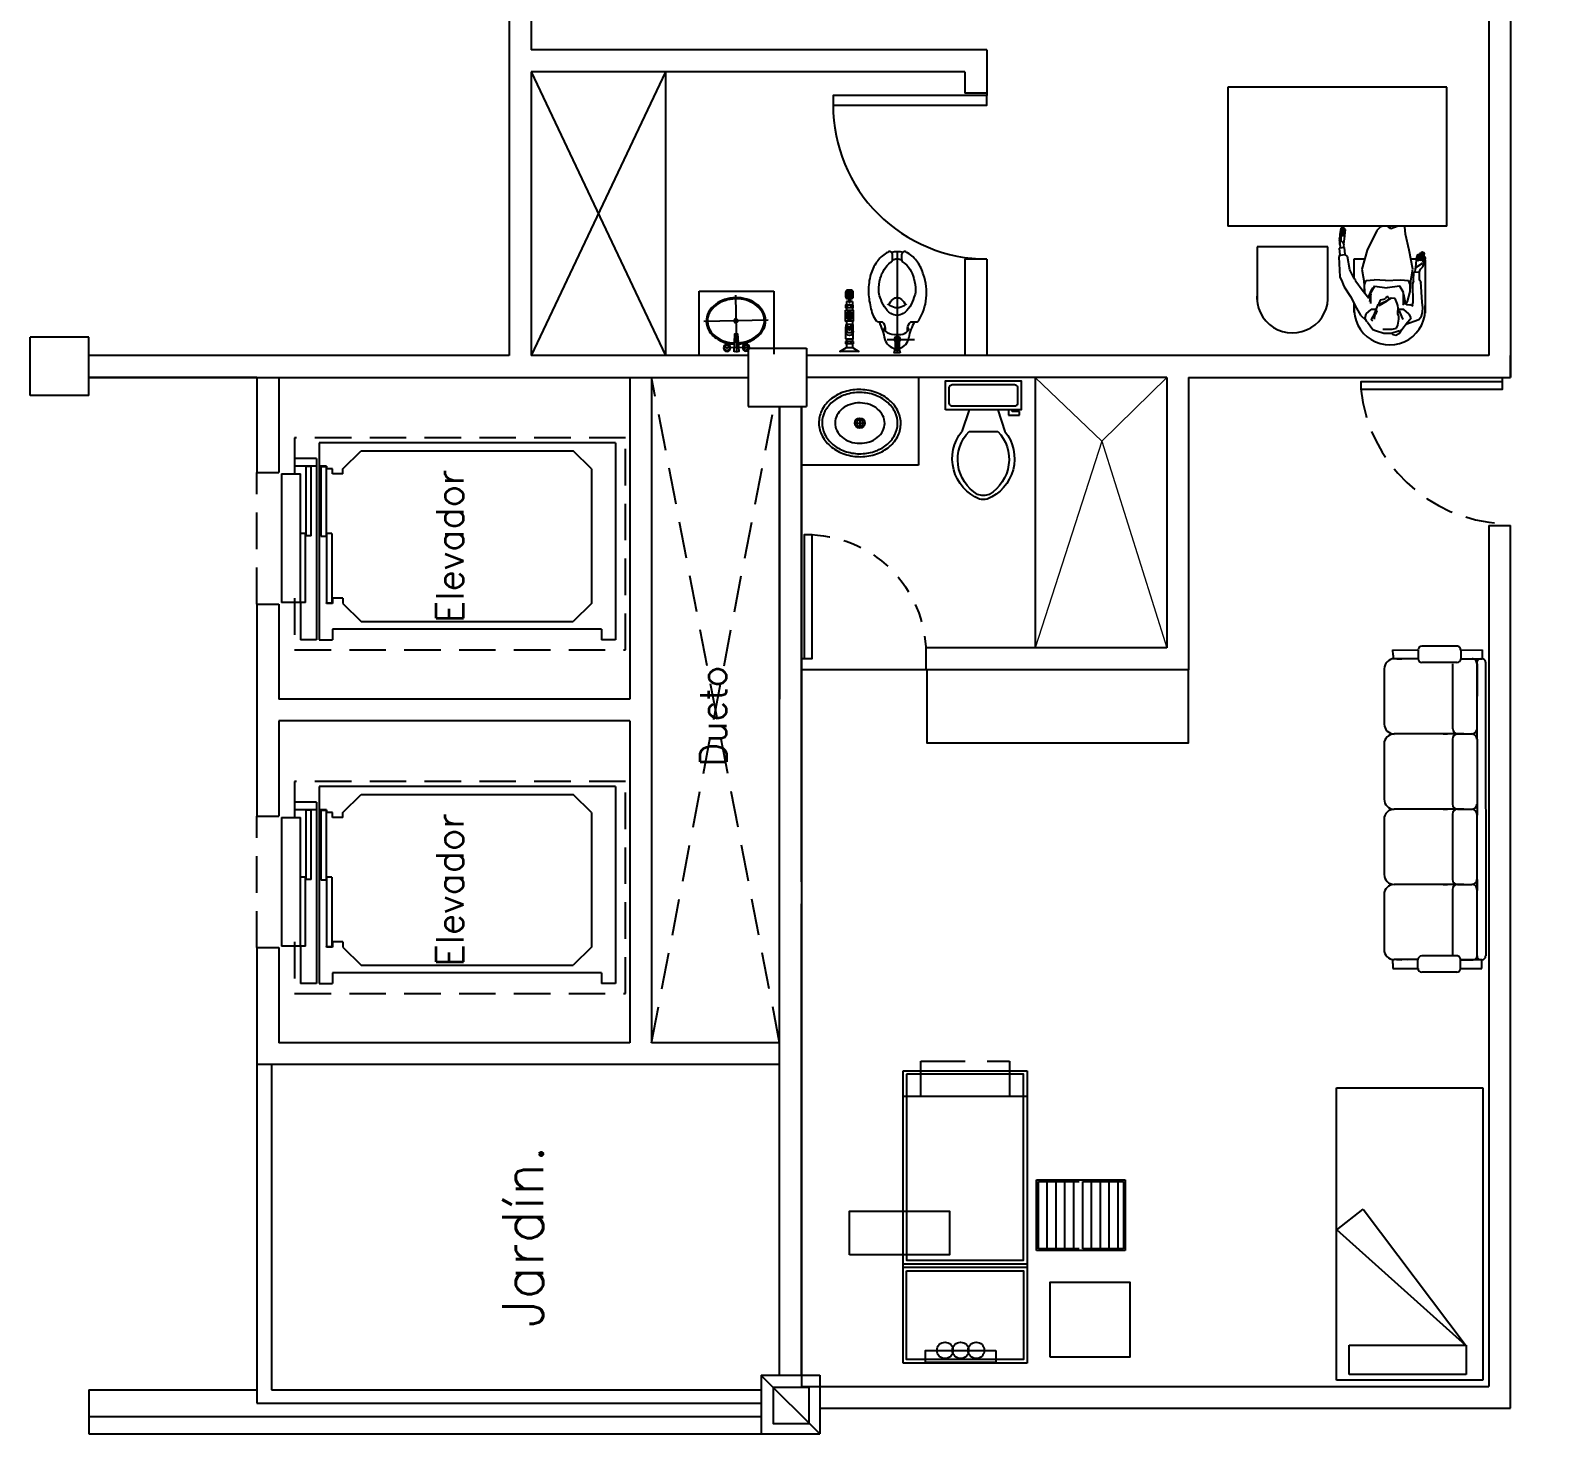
# Model space of a CAD drawing. Header units: millimetres. Extents: x -1615 to -538, y 177 to 397.
# Drawn here: x -1318.31 to -1307.98, y 242.03 to 251.63 of the extents above; entities that cross this region are included whole.
import ezdxf
from ezdxf.enums import TextEntityAlignment as Align

# ---------------------------------------------------------------- set-up
doc = ezdxf.new("R2010")
doc.units = ezdxf.units.MM
for name, pattern in [('HIDDEN', [0.375, 0.25, -0.125]), ('HIDDEN2', [0.1875, 0.125, -0.0625]), ('OCULTA2', [0.3, 0.2, -0.1])]:
    doc.linetypes.add(name, pattern=pattern)
for name, color, linetype in [('AUX', 8, 'Continuous'), ('FORMATO', 1, 'Continuous'), ('LOCALES', 2, 'Continuous'), ('MOB', 7, 'Continuous'), ('MUEB', 251, 'Continuous'), ('MUEBLES', 9, 'Continuous'), ('MUROS', 1, 'Continuous'), ('MUROS2', 9, 'Continuous'), ('PROY', 8, 'HIDDEN'), ('TEX', 2, 'Continuous'), ('VENT', 4, 'Continuous'), ('VENTANAS', 4, 'Continuous')]:
    doc.layers.add(name, color=color, linetype=linetype)
doc.layers.add('venpu', color=7, linetype='Continuous', lineweight=15)
doc.styles.add('ROMANS', font='ROMANS.shx')

# ---------------------------------------------------------------- blocks, each defined once
blk = doc.blocks.new('SILLON4')
at = {"layer": 'MOB'}
for p, q in [((0.609, 1.016), (0.262, 0.867)), ((0.719, 0.998), (0.696, 0.988)), ((0.706, 0.964), (0.699, 0.98)), ((0.763, 0.83), (0.706, 0.964)), ((0.706, 0.964), (0.72, 0.932)), ((0.763, 0.83), (0.706, 0.964)), ((0.719, 0.998), (0.751, 1.012)), ((0.751, 1.012), (0.818, 0.854)), ((0.818, 0.854), (0.763, 0.83)), ((0.947, 0.62), (0.852, 0.84)), ((0.136, 0.814), (-0.211, 0.665)), ((0.414, 0.34), (0.226, 0.778)), ((0.436, 0.289), (0.226, 0.777)), ((0.844, 0.576), (0.75, 0.797)), ((-0.337, 0.611), (-0.684, 0.462)), ((-0.059, 0.137), (-0.247, 0.575)), ((0.825, 0.6), (0.415, 0.424)), ((0.933, 0.586), (0.878, 0.562)), ((0.878, 0.562), (0.909, 0.492)), ((0.933, 0.586), (0.991, 0.452)), ((0.898, 0.451), (-0.061, 0.038)), ((0.358, 0.471), (0.37, 0.443)), ((0.891, 0.446), (0.481, 0.271)), ((0.909, 0.491), (0.936, 0.428)), ((0.991, 0.452), (0.936, 0.428)), ((-0.81, 0.408), (-1.156, 0.26)), ((-0.81, 0.408), (-1.156, 0.26)), ((0.922, 0.396), (-0.922, -0.396)), ((-0.684, 0.29), (-0.72, 0.372)), ((-0.531, -0.066), (-0.696, 0.317)), ((0.352, 0.398), (-0.058, 0.222)), ((0.397, 0.38), (0.436, 0.29)), ((-0.115, 0.268), (-0.103, 0.24)), ((-1.219, 0.167), (-1.251, 0.154)), ((-1.251, 0.154), (-1.183, -0.004)), ((-1.219, 0.167), (-1.196, 0.177)), ((-1.185, 0.154), (-1.192, 0.169)), ((-1.157, 0.087), (-1.192, 0.169)), ((-1.128, 0.02), (-1.185, 0.154)), ((-1.185, 0.154), (-1.172, 0.121)), ((-0.121, 0.195), (-0.531, 0.019)), ((-0.076, 0.177), (-0.037, 0.087)), ((-1.183, -0.004), (-1.128, 0.02)), ((-1, -0.214), (-1.094, 0.006)), ((-0.041, 0.047), (-0.945, -0.341)), ((-0.588, 0.065), (-0.576, 0.037)), ((-1.102, -0.258), (-1.197, -0.038)), ((-0.594, -0.008), (-1.013, -0.188)), ((-0.549, -0.026), (-0.51, -0.116)), ((-0.464, -0.135), (-0.534, -0.165)), ((-1.068, -0.272), (-1.013, -0.248)), ((-1.068, -0.272), (-1.011, -0.406)), ((-1.013, -0.248), (-0.955, -0.383)), ((-1.012, -0.251), (-0.979, -0.328)), ((-1.011, -0.406), (-0.956, -0.382)), ((-0.956, -0.382), (-0.959, -0.375))]:
    blk.add_line(p, q, dxfattribs=at)
for centre, radius, start, end in [((0.636, 0.953), 0.0686, 23.2236, 113.2236), ((0.289, 0.804), 0.0686, 113.2236, 203.2236), ((0.773, 0.807), 0.0257, 113.2236, 203.2236), ((0.829, 0.83), 0.0257, 23.2236, 113.2236), ((0.163, 0.751), 0.0686, 23.2236, 113.2236), ((0.163, 0.751), 0.0686, 23.2236, 113.2236), ((-0.184, 0.602), 0.0686, 113.2236, 203.2236), ((-0.31, 0.548), 0.0686, 23.2236, 113.2236), ((-0.31, 0.548), 0.0686, 23.2236, 113.2236), ((0.868, 0.586), 0.0257, 203.2236, 293.2236), ((0.923, 0.61), 0.0257, 293.2236, 23.2236), ((-0.783, 0.345), 0.0686, 23.2236, 113.2236), ((-0.783, 0.345), 0.0686, 23.2236, 113.2236), ((-0.656, 0.399), 0.0686, 113.2236, 203.2236), ((0.429, 0.392), 0.0343, 113.2236, 203.2236), ((0.877, 0.478), 0.0343, 293.2236, 23.2236), ((0.908, 0.427), 0.0257, 23.2236, 113.2236), ((0.912, 0.419), 0.0257, 293.2236, 23.2236), ((0.365, 0.366), 0.0343, 23.2236, 113.2236), ((-1.129, 0.197), 0.0686, 113.2236, 203.2236), ((-0.044, 0.19), 0.0343, 113.2236, 203.2236), ((0.404, 0.276), 0.0343, 293.2236, 23.2236), ((0.467, 0.302), 0.0343, 203.2236, 293.2236), ((-0.107, 0.163), 0.0343, 23.2236, 113.2236), ((-1.118, -0.004), 0.0257, 23.2236, 113.2236), ((-0.517, -0.012), 0.0343, 113.2236, 203.2236), ((-0.069, 0.073), 0.0343, 293.2236, 23.2236), ((-0.006, 0.1), 0.0343, 203.2236, 293.2236), ((-1.173, -0.028), 0.0257, 113.2236, 203.2236), ((-0.58, -0.039), 0.0343, 23.2236, 113.2236), ((-0.541, -0.13), 0.0343, 293.2236, 23.2236), ((-0.478, -0.103), 0.0343, 203.2236, 293.2236), ((-1.078, -0.248), 0.0257, 203.2236, 293.2236), ((-1.023, -0.224), 0.0257, 293.2236, 23.2236), ((-0.955, -0.318), 0.0257, 203.2236, 293.2236), ((-0.935, -0.365), 0.0257, 113.2236, 203.2236), ((-0.932, -0.372), 0.0257, 203.2236, 293.2236)]:
    blk.add_arc(centre, radius, start, end, dxfattribs=at)
blk = doc.blocks.new('A$C63B07002')
at = {"layer": 'MOB', "xscale": -1, "rotation": 51.18713273036943}
blk.add_blockref('SILLON4', (1.259, 0.489), dxfattribs=at)
blk = doc.blocks.new('Sink - Oval top')
for p, q in [((-1, 0), (1, 0)), ((0, 1), (0, -1))]:
    blk.add_line(p, q)
at = {"linetype": 'Continuous'}
for points in [[(-12.23, 0.39, 0.117634), (-11.46, -3.36, 0.104469), (-8.88, -6.8, 0.090016), (-5.08, -9.07, 0.08192), (-0.32, -10.02, 0.08192), (4.49, -9.38, 0.090016), (8.42, -7.36, 0.104469), (11.22, -4.09, 0.117634), (12.23, -0.39, 0.117634), (11.46, 3.36, 0.104469), (8.88, 6.8, 0.090016), (5.08, 9.07, 0.08192), (0.32, 10.02, 0.08192), (-4.49, 9.38, 0.090016), (-8.42, 7.36, 0.104469), (-11.22, 4.09, 0.117634)], [(-11.29, 0.16, 0.118622), (-10.52, -3.25, 0.104678), (-8.07, -6.36, 0.089562), (-4.54, -8.37, 0.081185), (-0.13, -9.15, 0.081185), (4.3, -8.49, 0.089562), (7.89, -6.58, 0.104678), (10.42, -3.55, 0.118622), (11.29, -0.16, 0.118622), (10.52, 3.25, 0.104678), (8.07, 6.36, 0.089562), (4.54, 8.37, 0.081185), (0.13, 9.15, 0.081185), (-4.3, 8.49, 0.089562), (-7.89, 6.58, 0.104678), (-10.42, 3.55, 0.118622)], [(-7.42, 0.08, 0.118283), (-6.91, -2.17, 0.104607), (-5.29, -4.21, 0.089718), (-2.97, -5.53, 0.081436), (-0.07, -6.04, 0.081436), (2.84, -5.59, 0.089718), (5.2, -4.33, 0.104607), (6.86, -2.32, 0.118283), (7.42, -0.08, 0.118283), (6.91, 2.17, 0.104607), (5.29, 4.21, 0.089718), (2.97, 5.53, 0.081436), (0.07, 6.04, 0.081436), (-2.84, 5.59, 0.089718), (-5.2, 4.33, 0.104607), (-6.86, 2.32, 0.118283)]]:
    blk.add_lwpolyline(points, format="xyb", close=True, dxfattribs=at)
for radius in [1.5, 1]:
    blk.add_circle((0, 0), radius)
blk = doc.blocks.new('Toilet - top')
for p, q in [((9.5, -6), (9.5, -2)), ((-8, -8.5), (-8, -8)), ((-7, -8), (-7, -9.5)), ((-4, -8), (-6, -14)), ((4, -8), (6, -14)), ((-10, -8.5), (-8, -8.5)), ((-10, -9.5), (-10, -8.5)), ((-7, -9.5), (-10, -9.5)), ((4, -14), (-4, -14))]:
    blk.add_line(p, q)
blk.add_lwpolyline([(10.5, -8), (10.5, 0), (-10.5, 0), (-10.5, -8)], close=True)
for points in [[(-9.5, -2), (-9.5, -6)], [(8.5, -1), (-8.5, -1)], [(-8.5, -7), (8.5, -7)]]:
    blk.add_lwpolyline(points)
for centre, radius, start, end in [((-8.62, -1.88), 0.884, 81.8699, 188.1301), ((8.62, -1.88), 0.884, 351.8699, 98.1301), ((-8.62, -6.12), 0.884, 171.8699, 278.1301), ((8.62, -6.12), 0.884, 261.8699, 8.1301), ((3.52, -21.58), 12.17, 141.4691, 247.9714), ((4.2, -21.82), 11.33, 136.3677, 238.9468), ((-3.52, -21.58), 12.17, 292.0284, 38.5307), ((-4.2, -21.82), 11.33, 301.053, 43.6321), ((0, -27.88), 4, 245.7318, 294.2682), ((0, -29), 4, 254.8605, 285.1395)]:
    blk.add_arc(centre, radius, start, end)
blk = doc.blocks.new('A$C3FDD2C79')
at = {"layer": 'VENT'}
blk.add_line((0, 0.02), (0, 0), dxfattribs=at)
blk.add_lwpolyline([(0, 0.02), (0.85, 0.02), (0.85, 0.07), (0, 0.07)], close=True, dxfattribs=at)
at = {"layer": 'VENT', "linetype": 'HIDDEN2'}
blk.add_arc((0.035, 0.036), 0.815, 2.3785, 92.4407, dxfattribs=at)
blk = doc.blocks.new('MESEXP')
for p, q in [((-0.825, -0.35), (-0.825, 0.35)), ((-0.825, 0.35), (0.825, 0.35)), ((-0.6787, 0.35), (-0.6787, -0.35)), ((0.825, 0.35), (0.825, -0.35)), ((0.825, -0.35), (-0.825, -0.35))]:
    blk.add_line(p, q)
blk.add_lwpolyline([(0.285, -0.35), (0.265, -0.35), (0.265, 0.35), (0.285, 0.35), (0.285, -0.35)])
for points in [[(-0.805, -0.33), (0.245, -0.33), (0.245, 0.33), (-0.805, 0.33)], [(0.305, -0.33), (0.305, 0.33), (0.805, 0.33), (0.805, -0.33)], [(0.7535, 0.1739), (0.8222, 0.1739), (0.8222, -0.2244), (0.7535, -0.2244)]]:
    blk.add_lwpolyline(points, close=True)
at = {"linetype": 'HIDDEN'}
blk.add_lwpolyline([(-0.6787, -0.25), (-0.8787, -0.25), (-0.8787, 0.25), (-0.6787, 0.25)], dxfattribs=at)
for centre in [(0.7535, 0.0629), (0.7535, -0.0253), (0.7535, -0.1134)]:
    blk.add_circle(centre, 0.046)
blk = doc.blocks.new('3520105')
at = {"layer": 'MOB'}
for p, q in [((-0.1953, -0.2624), (-0.1953, 0.2376)), ((-0.1953, 0.2376), (0.2047, 0.2376)), ((-0.1853, -0.0024), (-0.1853, 0.2276)), ((-0.1853, 0.2276), (0.1947, 0.2276)), ((0.1947, 0.1976), (-0.1853, 0.1976)), ((0.1947, 0.2276), (0.1947, -0.0024)), ((0.2047, 0.2376), (0.2047, -0.2624)), ((0.1947, 0.1476), (-0.1853, 0.1476)), ((0.1947, 0.0976), (-0.1853, 0.0976)), ((0.1947, 0.0476), (-0.1853, 0.0476)), ((0.1947, -0.0024), (-0.1853, -0.0024)), ((-0.1853, -0.2524), (-0.1853, -0.0224)), ((0.1947, -0.0524), (-0.1853, -0.0524)), ((0.1947, -0.0224), (0.1947, -0.2524)), ((0.2047, -0.0024), (0.2049, -0.0024)), ((0.2047, -0.0224), (0.2049, -0.0224)), ((0.1947, -0.1024), (-0.1853, -0.1024)), ((0.1947, -0.1524), (-0.1853, -0.1524)), ((0.1947, -0.2024), (-0.1853, -0.2024)), ((0.1947, -0.2524), (-0.1853, -0.2524)), ((0.2047, -0.2624), (-0.1953, -0.2624))]:
    blk.add_line(p, q, dxfattribs=at)
blk = doc.blocks.new('A$C31F15ED4')
at = {"layer": 'VENT'}
blk.add_line((0, 0.03), (0, 0), dxfattribs=at)
blk.add_lwpolyline([(0, 0.03), (0.97, 0.03), (0.97, 0.08), (0, 0.08)], close=True, dxfattribs=at)
at = {"layer": 'VENT', "linetype": 'OCULTA2'}
blk.add_arc((-0.051, -0.025), 1.026, 5.8587, 87.1721, dxfattribs=at)
blk = doc.blocks.new('OVALIN')
for p, q in [((0, -0.482), (0, 0)), ((0.11, -0.04), (-0.11, -0.04)), ((0.27, -0.267), (-0.27, -0.267))]:
    blk.add_line(p, q)
blk.add_lwpolyline([(0.017, -0.071, -0.057947), (0.094, -0.084, -0.080358), (0.171, -0.123, -0.109726), (0.229, -0.189, -0.129522), (0.25, -0.266, -0.129491), (0.229, -0.343, -0.109705), (0.171, -0.409, -0.080358), (0.094, -0.448, -0.070455), (0, -0.462, -0.070437), (-0.094, -0.448, -0.080344), (-0.171, -0.409, -0.109805), (-0.23, -0.343, -0.12938), (-0.25, -0.266, -0.129412), (-0.23, -0.189, -0.109828), (-0.171, -0.123, -0.080344), (-0.094, -0.084, -0.058052), (-0.017, -0.071, -0.05693)], format="xyb")
at = {"elevation": 0.472}
blk.add_lwpolyline([(0.016, -0.081, -0.057902), (0.091, -0.094, -0.080358), (0.165, -0.131, -0.109781), (0.221, -0.194, -0.129604), (0.24, -0.266, -0.129578), (0.221, -0.338, -0.109763), (0.165, -0.401, -0.080358), (0.091, -0.438, -0.070455), (0, -0.452, -0.070437), (-0.091, -0.438, -0.080344), (-0.165, -0.401, -0.109849), (-0.221, -0.338, -0.129486), (-0.24, -0.266, -0.129512), (-0.221, -0.194, -0.109867), (-0.165, -0.131, -0.080344), (-0.091, -0.094, -0.058006), (-0.016, -0.081, -0.05693)], format="xyb", dxfattribs=at)
for points in [[(-0.105, -0.04, 0.119733), (-0.08, -0.065, 0.119733), (-0.055, -0.04, 0.119733), (-0.08, -0.014, 0.119733)], [(0.105, -0.04, -0.119733), (0.08, -0.065, -0.119733), (0.055, -0.04, -0.119733), (0.08, -0.014, -0.119733)]]:
    blk.add_lwpolyline(points, format="xyb", close=True)
blk.add_lwpolyline([(-0.02, -0.007), (-0.013, -0.157), (0.012, -0.157), (0.02, -0.007)], close=True)
for centre, radius in [((-0.08, -0.04), 0.03), ((-0.08, -0.04), 0.00268), ((0.08, -0.04), 0.03), ((0.08, -0.04), 0.00268), ((0, -0.266, 0.472), 0.0157)]:
    blk.add_circle(centre, radius)

msp = doc.modelspace()

# ---------------------------------------------------------------- linework, layer by layer
for p, q in [((-1313.968, 251.342), (-1314.887, 249.402)), ((-1314.887, 251.342), (-1313.968, 249.402)), ((-1313.968, 251.342), (-1313.968, 249.402)), ((-1312.187, 247.252), (-1313.037, 247.252))]:
    msp.add_line(p, q)
at = {"layer": 'AUX'}
for p, q in [((-1314.31, 248.803), (-1316.337, 248.803)), ((-1316.337, 248.803), (-1316.337, 247.458)), ((-1314.31, 248.803), (-1314.31, 247.458)), ((-1316.355, 248.697), (-1316.504, 248.697)), ((-1316.355, 248.697), (-1316.355, 248.644)), ((-1316.173, 248.626), (-1316.049, 248.75)), ((-1316.049, 248.75), (-1314.598, 248.75)), ((-1314.474, 248.626), (-1314.598, 248.75)), ((-1316.593, 248.591), (-1316.593, 247.713)), ((-1316.593, 248.591), (-1316.464, 248.591)), ((-1316.355, 248.644), (-1316.504, 248.644)), ((-1316.464, 248.187), (-1316.464, 248.591)), ((-1316.425, 248.169), (-1316.425, 248.644)), ((-1316.425, 248.644), (-1316.39, 248.644)), ((-1316.39, 248.169), (-1316.39, 248.644)), ((-1316.355, 248.644), (-1316.355, 247.458)), ((-1316.286, 248.644), (-1316.337, 248.644)), ((-1316.325, 248.64), (-1316.325, 248.166)), ((-1316.289, 248.64), (-1316.325, 248.64)), ((-1316.289, 248.64), (-1316.289, 248.166)), ((-1316.286, 248.644), (-1316.286, 248.626)), ((-1316.244, 248.626), (-1316.286, 248.626)), ((-1316.286, 248.626), (-1316.286, 248.626)), ((-1316.244, 248.591), (-1316.244, 248.626)), ((-1316.173, 248.591), (-1316.244, 248.591)), ((-1316.173, 248.591), (-1316.173, 248.626)), ((-1314.474, 248.626), (-1314.474, 247.706)), ((-1316.464, 248.187), (-1316.429, 248.187)), ((-1316.464, 247.713), (-1316.464, 248.187)), ((-1316.429, 247.713), (-1316.429, 248.187)), ((-1316.39, 248.169), (-1316.425, 248.169)), ((-1316.25, 248.184), (-1316.286, 248.184)), ((-1316.286, 248.184), (-1316.286, 247.709)), ((-1316.25, 248.184), (-1316.25, 247.709)), ((-1316.325, 248.166), (-1316.289, 248.166)), ((-1316.429, 247.713), (-1316.593, 247.713)), ((-1316.464, 247.713), (-1316.464, 247.458)), ((-1316.429, 247.713), (-1316.464, 247.713)), ((-1316.286, 247.709), (-1316.25, 247.709)), ((-1316.286, 247.706), (-1316.286, 247.709)), ((-1316.244, 247.706), (-1316.286, 247.706)), ((-1316.286, 247.706), (-1316.286, 247.706)), ((-1316.173, 247.741), (-1316.244, 247.741)), ((-1316.244, 247.741), (-1316.244, 247.706)), ((-1316.173, 247.741), (-1316.173, 247.706)), ((-1316.173, 247.706), (-1316.049, 247.582)), ((-1314.474, 247.706), (-1314.598, 247.582)), ((-1316.049, 247.582), (-1314.598, 247.582)), ((-1316.355, 247.458), (-1316.464, 247.458)), ((-1316.337, 247.458), (-1316.244, 247.458)), ((-1314.404, 247.529), (-1316.244, 247.529)), ((-1316.244, 247.529), (-1316.244, 247.458)), ((-1314.404, 247.529), (-1314.404, 247.458)), ((-1314.31, 247.458), (-1314.404, 247.458)), ((-1314.31, 246.453), (-1316.337, 246.453)), ((-1316.337, 246.453), (-1316.337, 245.108)), ((-1314.31, 246.453), (-1314.31, 245.108)), ((-1316.355, 246.347), (-1316.504, 246.347)), ((-1316.355, 246.347), (-1316.355, 246.294)), ((-1316.173, 246.276), (-1316.049, 246.4)), ((-1316.049, 246.4), (-1314.598, 246.4)), ((-1314.474, 246.276), (-1314.598, 246.4)), ((-1316.593, 246.241), (-1316.593, 245.363)), ((-1316.593, 246.241), (-1316.464, 246.241)), ((-1316.355, 246.294), (-1316.504, 246.294)), ((-1316.464, 245.837), (-1316.464, 246.241)), ((-1316.425, 245.819), (-1316.425, 246.294)), ((-1316.425, 246.294), (-1316.39, 246.294)), ((-1316.39, 245.819), (-1316.39, 246.294)), ((-1316.355, 246.294), (-1316.355, 245.108)), ((-1316.286, 246.294), (-1316.337, 246.294)), ((-1316.325, 246.29), (-1316.325, 245.816)), ((-1316.289, 246.29), (-1316.325, 246.29)), ((-1316.289, 246.29), (-1316.289, 245.816)), ((-1316.286, 246.294), (-1316.286, 246.276)), ((-1316.244, 246.276), (-1316.286, 246.276)), ((-1316.286, 246.276), (-1316.286, 246.276)), ((-1316.244, 246.241), (-1316.244, 246.276)), ((-1316.173, 246.241), (-1316.244, 246.241)), ((-1316.173, 246.241), (-1316.173, 246.276)), ((-1314.474, 246.276), (-1314.474, 245.356)), ((-1316.464, 245.837), (-1316.429, 245.837)), ((-1316.464, 245.363), (-1316.464, 245.837)), ((-1316.429, 245.363), (-1316.429, 245.837)), ((-1316.39, 245.819), (-1316.425, 245.819)), ((-1316.325, 245.816), (-1316.289, 245.816)), ((-1316.25, 245.834), (-1316.286, 245.834)), ((-1316.286, 245.834), (-1316.286, 245.359)), ((-1316.25, 245.834), (-1316.25, 245.359)), ((-1316.173, 245.391), (-1316.244, 245.391)), ((-1316.244, 245.391), (-1316.244, 245.356)), ((-1316.173, 245.391), (-1316.173, 245.356)), ((-1316.429, 245.363), (-1316.593, 245.363)), ((-1316.464, 245.363), (-1316.464, 245.108)), ((-1316.429, 245.363), (-1316.464, 245.363)), ((-1316.286, 245.359), (-1316.25, 245.359)), ((-1316.286, 245.356), (-1316.286, 245.359)), ((-1316.244, 245.356), (-1316.286, 245.356)), ((-1316.286, 245.356), (-1316.286, 245.356)), ((-1316.173, 245.356), (-1316.049, 245.232)), ((-1314.474, 245.356), (-1314.598, 245.232)), ((-1314.404, 245.179), (-1316.244, 245.179)), ((-1316.244, 245.179), (-1316.244, 245.108)), ((-1316.049, 245.232), (-1314.598, 245.232)), ((-1314.404, 245.179), (-1314.404, 245.108)), ((-1316.355, 245.108), (-1316.464, 245.108)), ((-1316.337, 245.108), (-1316.244, 245.108)), ((-1314.31, 245.108), (-1314.404, 245.108))]:
    msp.add_line(p, q, dxfattribs=at)
at = {"layer": 'FORMATO'}
for p, q in [((-1308.187, 249.252), (-1308.187, 249.402)), ((-1308.187, 242.202), (-1308.187, 248.239)), ((-1312.912, 242.202), (-1308.187, 242.202))]:
    msp.add_line(p, q, dxfattribs=at)
at = {"layer": 'MOB'}
msp.add_lwpolyline([(-1312.179, 247.252), (-1312.179, 246.752), (-1310.389, 246.752), (-1310.389, 247.252)], close=True, dxfattribs=at)
at = {"layer": 'MUEB'}
for p, q in [((-1308.624, 251.236), (-1310.121, 251.236)), ((-1310.121, 251.236), (-1310.121, 250.286)), ((-1308.624, 250.286), (-1308.624, 251.236)), ((-1308.624, 250.286), (-1310.121, 250.286)), ((-1309.348, 250.273), (-1309.354, 250.229)), ((-1309.344, 250.273), (-1309.348, 250.273)), ((-1309.346, 250.212), (-1309.338, 250.273)), ((-1309.338, 250.273), (-1309.344, 250.273)), ((-1309.34, 250.282), (-1309.341, 250.273)), ((-1309.336, 250.282), (-1309.34, 250.282)), ((-1309.337, 250.215), (-1309.33, 250.282)), ((-1309.33, 250.282), (-1309.336, 250.282)), ((-1309.33, 250.273), (-1309.331, 250.273)), ((-1309.324, 250.273), (-1309.33, 250.273)), ((-1309.33, 250.216), (-1309.324, 250.273)), ((-1309.318, 250.264), (-1309.324, 250.264)), ((-1309.323, 250.2), (-1309.316, 250.262)), ((-1309.316, 250.262), (-1309.318, 250.264)), ((-1309.103, 250.256), (-1309.169, 250.121)), ((-1309.079, 250.28), (-1309.103, 250.256)), ((-1309.063, 250.286), (-1309.079, 250.28)), ((-1309.006, 250.267), (-1309.029, 250.286)), ((-1309.01, 250.286), (-1309.016, 250.275)), ((-1308.956, 250.286), (-1309.006, 250.267)), ((-1308.91, 250.282), (-1308.918, 250.286)), ((-1308.918, 250.286), (-1308.918, 250.286)), ((-1308.905, 250.23), (-1308.91, 250.282)), ((-1309.921, 250.145), (-1309.921, 249.773)), ((-1309.437, 250.145), (-1309.921, 250.145)), ((-1309.437, 249.777), (-1309.437, 250.145)), ((-1309.356, 250.216), (-1309.36, 250.195)), ((-1309.36, 250.195), (-1309.356, 250.17)), ((-1309.353, 250.136), (-1309.36, 250.136)), ((-1309.36, 250.136), (-1309.356, 250.088)), ((-1309.353, 250.23), (-1309.356, 250.223)), ((-1309.356, 250.223), (-1309.356, 250.192)), ((-1309.356, 250.16), (-1309.356, 250.192)), ((-1309.356, 250.19), (-1309.356, 250.16)), ((-1309.356, 250.16), (-1309.353, 250.15)), ((-1309.347, 250.229), (-1309.353, 250.23)), ((-1309.353, 250.15), (-1309.353, 250.136)), ((-1309.324, 250.139), (-1309.353, 250.136)), ((-1309.346, 250.21), (-1309.347, 250.229)), ((-1309.346, 250.212), (-1309.346, 250.212)), ((-1309.346, 250.186), (-1309.346, 250.21)), ((-1309.346, 250.186), (-1309.327, 250.165)), ((-1309.329, 250.138), (-1309.326, 250.153)), ((-1309.327, 250.165), (-1309.323, 250.2)), ((-1309.326, 250.153), (-1309.327, 250.165)), ((-1309.318, 250.093), (-1309.324, 250.139)), ((-1308.88, 250.121), (-1308.905, 250.23)), ((-1309.356, 250.088), (-1309.363, 250.075)), ((-1309.363, 250.075), (-1309.355, 249.939)), ((-1309.356, 250.088), (-1309.318, 250.093)), ((-1309.303, 250.079), (-1309.318, 250.093)), ((-1309.286, 249.988), (-1309.303, 250.079)), ((-1309.256, 250.063), (-1309.185, 250.063)), ((-1309.256, 249.927), (-1309.256, 250.063)), ((-1309.169, 250.121), (-1309.205, 249.991)), ((-1308.855, 249.991), (-1308.88, 250.121)), ((-1308.869, 250.063), (-1308.831, 250.063)), ((-1308.835, 250.032), (-1308.838, 250.001)), ((-1308.793, 250.031), (-1308.838, 250.001)), ((-1308.828, 250.086), (-1308.835, 250.032)), ((-1308.821, 250.091), (-1308.828, 250.086)), ((-1308.811, 250.099), (-1308.821, 250.045)), ((-1308.818, 250.086), (-1308.821, 250.091)), ((-1308.818, 250.062), (-1308.818, 250.086)), ((-1308.818, 250.063), (-1308.818, 250.063)), ((-1308.806, 250.099), (-1308.811, 250.099)), ((-1308.797, 250.109), (-1308.81, 250.046)), ((-1308.801, 250.096), (-1308.806, 250.099)), ((-1308.804, 250.078), (-1308.801, 250.096)), ((-1308.791, 250.109), (-1308.797, 250.109)), ((-1308.786, 250.103), (-1308.797, 250.046)), ((-1308.788, 250.105), (-1308.791, 250.109)), ((-1308.791, 250.075), (-1308.788, 250.105)), ((-1308.783, 250.056), (-1308.79, 250.037)), ((-1308.788, 250.008), (-1308.778, 250.038)), ((-1308.78, 250.103), (-1308.786, 250.103)), ((-1308.783, 250.058), (-1308.776, 250.101)), ((-1308.774, 250.075), (-1308.783, 250.056)), ((-1308.782, 250.063), (-1308.78, 250.063)), ((-1308.776, 250.101), (-1308.78, 250.103)), ((-1308.778, 250.038), (-1308.769, 250.066)), ((-1308.77, 250.072), (-1308.774, 250.075)), ((-1308.772, 250.056), (-1308.772, 249.691)), ((-1308.769, 250.066), (-1308.77, 250.072)), ((-1309.355, 249.939), (-1309.338, 249.905)), ((-1309.257, 249.928), (-1309.286, 249.988)), ((-1309.249, 249.921), (-1309.257, 249.928)), ((-1309.205, 249.991), (-1309.187, 249.887)), ((-1308.874, 249.887), (-1308.855, 249.991)), ((-1308.851, 249.913), (-1308.85, 249.972)), ((-1308.81, 249.97), (-1308.85, 249.972)), ((-1308.84, 249.995), (-1308.843, 249.972)), ((-1308.838, 250.001), (-1308.84, 249.995)), ((-1308.813, 249.97), (-1308.804, 249.992)), ((-1308.811, 249.917), (-1308.81, 249.97)), ((-1308.804, 249.992), (-1308.788, 250.008)), ((-1309.338, 249.905), (-1309.333, 249.886)), ((-1309.333, 249.886), (-1309.326, 249.87)), ((-1309.326, 249.87), (-1309.281, 249.804)), ((-1309.246, 249.907), (-1309.249, 249.921)), ((-1309.202, 249.848), (-1309.246, 249.907)), ((-1309.156, 249.792), (-1309.202, 249.848)), ((-1309.192, 249.914), (-1309.187, 249.84)), ((-1309.187, 249.887), (-1309.175, 249.914)), ((-1309.187, 249.84), (-1309.187, 249.887)), ((-1309.187, 249.84), (-1309.184, 249.826)), ((-1309.175, 249.914), (-1309.12, 249.918)), ((-1309.148, 249.833), (-1309.162, 249.8)), ((-1309.142, 249.821), (-1309.153, 249.769)), ((-1309.136, 249.858), (-1309.148, 249.833)), ((-1309.118, 249.876), (-1309.142, 249.833)), ((-1309.142, 249.821), (-1309.142, 249.833)), ((-1309.142, 249.796), (-1309.142, 249.821)), ((-1309.123, 249.864), (-1309.136, 249.858)), ((-1309.042, 249.914), (-1309.12, 249.918)), ((-1309.118, 249.876), (-1309.031, 249.863)), ((-1309.042, 249.914), (-1308.939, 249.918)), ((-1308.945, 249.876), (-1309.031, 249.863)), ((-1308.92, 249.833), (-1308.945, 249.876)), ((-1308.939, 249.918), (-1308.885, 249.914)), ((-1308.92, 249.821), (-1308.92, 249.833)), ((-1308.92, 249.796), (-1308.92, 249.821)), ((-1308.92, 249.821), (-1308.905, 249.753)), ((-1308.892, 249.771), (-1308.874, 249.84)), ((-1308.874, 249.887), (-1308.885, 249.914)), ((-1308.874, 249.84), (-1308.87, 249.914)), ((-1308.874, 249.84), (-1308.874, 249.887)), ((-1308.851, 249.913), (-1308.858, 249.891)), ((-1308.858, 249.891), (-1308.855, 249.764)), ((-1308.8, 249.905), (-1308.811, 249.917)), ((-1308.793, 249.766), (-1308.8, 249.905)), ((-1308.798, 249.893), (-1308.8, 249.905)), ((-1309.281, 249.804), (-1309.254, 249.752)), ((-1309.256, 249.695), (-1309.256, 249.755)), ((-1309.254, 249.752), (-1309.241, 249.725)), ((-1309.241, 249.725), (-1309.214, 249.678)), ((-1309.142, 249.757), (-1309.142, 249.796)), ((-1309.1, 249.739), (-1309.105, 249.724)), ((-1309.105, 249.715), (-1309.105, 249.724)), ((-1309.093, 249.75), (-1309.1, 249.739)), ((-1309.081, 249.752), (-1309.093, 249.75)), ((-1309.088, 249.759), (-1309.089, 249.751)), ((-1309.034, 249.774), (-1309.088, 249.742)), ((-1309.082, 249.773), (-1309.088, 249.759)), ((-1309.075, 249.783), (-1309.082, 249.773)), ((-1309.044, 249.769), (-1309.081, 249.752)), ((-1309.075, 249.783), (-1309.044, 249.789)), ((-1309.034, 249.803), (-1309.044, 249.789)), ((-1309.004, 249.794), (-1309.044, 249.769)), ((-1309.034, 249.774), (-1309.044, 249.769)), ((-1309.025, 249.803), (-1309.034, 249.803)), ((-1309.034, 249.774), (-1309.004, 249.794)), ((-1309.018, 249.789), (-1309.025, 249.803)), ((-1309.014, 249.789), (-1309.018, 249.789)), ((-1309.014, 249.789), (-1309.018, 249.789)), ((-1309.014, 249.789), (-1309.014, 249.789)), ((-1308.977, 249.791), (-1309.004, 249.794)), ((-1308.962, 249.756), (-1308.977, 249.791)), ((-1308.958, 249.744), (-1308.962, 249.756)), ((-1308.955, 249.724), (-1308.958, 249.744)), ((-1308.955, 249.715), (-1308.955, 249.724)), ((-1308.951, 249.713), (-1308.955, 249.724)), ((-1308.914, 249.756), (-1308.927, 249.746)), ((-1308.92, 249.752), (-1308.92, 249.796)), ((-1308.898, 249.749), (-1308.914, 249.756)), ((-1308.903, 249.751), (-1308.892, 249.771)), ((-1308.898, 249.749), (-1308.876, 249.747)), ((-1308.865, 249.744), (-1308.876, 249.747)), ((-1308.854, 249.739), (-1308.865, 249.744)), ((-1308.855, 249.764), (-1308.863, 249.743)), ((-1308.788, 249.728), (-1308.793, 249.766)), ((-1308.789, 249.7), (-1308.788, 249.728)), ((-1309.214, 249.678), (-1309.174, 249.641)), ((-1309.177, 249.683), (-1309.184, 249.659)), ((-1309.17, 249.633), (-1309.184, 249.659)), ((-1309.175, 249.686), (-1309.177, 249.683)), ((-1309.175, 249.686), (-1309.14, 249.715)), ((-1309.166, 249.63), (-1309.17, 249.633)), ((-1309.166, 249.63), (-1309.129, 249.579)), ((-1309.109, 249.715), (-1309.14, 249.715)), ((-1309.13, 249.669), (-1309.14, 249.648)), ((-1309.129, 249.636), (-1309.14, 249.648)), ((-1309.118, 249.69), (-1309.13, 249.669)), ((-1309.11, 249.709), (-1309.118, 249.69)), ((-1309.118, 249.649), (-1309.115, 249.672)), ((-1309.115, 249.672), (-1309.11, 249.685)), ((-1309.105, 249.715), (-1309.11, 249.709)), ((-1309.103, 249.706), (-1309.11, 249.685)), ((-1309.103, 249.706), (-1309.105, 249.715)), ((-1308.959, 249.609), (-1308.951, 249.649)), ((-1308.958, 249.706), (-1308.955, 249.715)), ((-1308.958, 249.685), (-1308.958, 249.706)), ((-1308.952, 249.672), (-1308.958, 249.685)), ((-1308.951, 249.649), (-1308.952, 249.672)), ((-1308.918, 249.715), (-1308.951, 249.715)), ((-1308.951, 249.709), (-1308.951, 249.713)), ((-1308.948, 249.69), (-1308.951, 249.709)), ((-1308.932, 249.669), (-1308.948, 249.706)), ((-1308.922, 249.648), (-1308.932, 249.669)), ((-1308.93, 249.579), (-1308.892, 249.63)), ((-1308.884, 249.686), (-1308.918, 249.715)), ((-1308.906, 249.616), (-1308.903, 249.616)), ((-1308.903, 249.616), (-1308.814, 249.648)), ((-1308.892, 249.63), (-1308.888, 249.633)), ((-1308.888, 249.633), (-1308.867, 249.658)), ((-1308.881, 249.683), (-1308.884, 249.686)), ((-1308.867, 249.658), (-1308.881, 249.683)), ((-1308.814, 249.648), (-1308.796, 249.67)), ((-1308.796, 249.67), (-1308.789, 249.7)), ((-1309.129, 249.579), (-1309.11, 249.573)), ((-1309.11, 249.573), (-1309.055, 249.554)), ((-1309.062, 249.581), (-1308.996, 249.581)), ((-1309.055, 249.554), (-1309.004, 249.554)), ((-1309.004, 249.554), (-1308.948, 249.573)), ((-1309.001, 249.554), (-1308.992, 249.546)), ((-1308.996, 249.581), (-1308.967, 249.588)), ((-1308.992, 249.546), (-1308.971, 249.541)), ((-1308.971, 249.541), (-1308.947, 249.555)), ((-1308.967, 249.588), (-1308.959, 249.609)), ((-1308.947, 249.555), (-1308.93, 249.579)), ((-1312.237, 249.252), (-1312.237, 248.652)), ((-1312.237, 248.652), (-1313.037, 248.652)), ((-1309.378, 242.394), (-1309.378, 244.394)), ((-1309.378, 244.394), (-1308.378, 244.394)), ((-1308.378, 244.394), (-1308.378, 242.394)), ((-1309.375, 243.423), (-1309.195, 243.563)), ((-1309.195, 243.563), (-1308.492, 242.628)), ((-1308.493, 242.632), (-1309.375, 243.423)), ((-1309.292, 242.433), (-1309.292, 242.633)), ((-1309.292, 242.633), (-1308.492, 242.633)), ((-1308.492, 242.633), (-1308.492, 242.433)), ((-1308.378, 242.394), (-1309.378, 242.394)), ((-1308.492, 242.433), (-1309.292, 242.433))]:
    msp.add_line(p, q, dxfattribs=at)
for centre, start, end in [((-1309.679, 249.799), 173.9123, 5.1907), ((-1309.014, 249.717), 174.8093, 6.0877)]:
    msp.add_arc(centre, 0.243, start, end, dxfattribs=at)
at = {"layer": 'MUEBLES'}
msp.add_lwpolyline([(-1312.821, 251.113), (-1311.769, 251.113), (-1311.769, 251.179), (-1312.821, 251.179), (-1312.821, 251.113, 0.414214), (-1311.769, 250.061, 0.414214)], format="xyb", dxfattribs=at)
for points in [[(-1312.709, 243.251), (-1312.709, 243.549), (-1312.024, 243.549), (-1312.024, 243.251)], [(-1311.337, 242.551), (-1311.337, 243.065), (-1310.791, 243.065), (-1310.791, 242.551)]]:
    msp.add_lwpolyline(points, close=True, dxfattribs=at)
at = {"layer": 'MUROS'}
for p, q in [((-1315.037, 261.522), (-1315.037, 249.402)), ((-1308.187, 261.522), (-1308.187, 249.252)), ((-1314.887, 261.372), (-1314.887, 251.492)), ((-1308.337, 261.372), (-1308.337, 249.402)), ((-1311.769, 251.492), (-1314.887, 251.492)), ((-1311.769, 251.492), (-1311.769, 251.179)), ((-1314.887, 251.342), (-1314.887, 249.402)), ((-1311.919, 251.342), (-1314.887, 251.342)), ((-1311.919, 251.342), (-1311.919, 251.195)), ((-1311.769, 251.195), (-1311.919, 251.195)), ((-1311.919, 250.061), (-1311.919, 249.402)), ((-1311.769, 250.061), (-1311.919, 250.061)), ((-1311.769, 250.061), (-1311.769, 249.402)), ((-1318.312, 249.127), (-1318.312, 249.527)), ((-1317.912, 249.527), (-1318.312, 249.527)), ((-1317.912, 249.127), (-1317.912, 249.527)), ((-1313.402, 249.452), (-1313.002, 249.452)), ((-1313.402, 249.452), (-1313.402, 249.052)), ((-1313.002, 249.452), (-1313.002, 249.052)), ((-1315.037, 249.402), (-1317.912, 249.402)), ((-1315.037, 249.402), (-1317.893, 249.402)), ((-1313.402, 249.402), (-1314.887, 249.402)), ((-1313.402, 249.402), (-1314.887, 249.402)), ((-1308.337, 249.402), (-1313.002, 249.402)), ((-1316.762, 249.252), (-1317.912, 249.252)), ((-1317.912, 249.252), (-1313.402, 249.252)), ((-1316.762, 249.252), (-1316.762, 248.602)), ((-1316.612, 249.252), (-1316.612, 248.602)), ((-1314.212, 249.252), (-1314.212, 247.052)), ((-1314.062, 249.252), (-1314.062, 244.702)), ((-1310.539, 249.252), (-1313.002, 249.252)), ((-1311.439, 249.252), (-1311.439, 247.402)), ((-1310.539, 249.252), (-1310.539, 247.402)), ((-1310.389, 249.252), (-1310.389, 247.252)), ((-1310.389, 249.252), (-1308.187, 249.252)), ((-1317.912, 249.127), (-1318.312, 249.127)), ((-1313.402, 249.052), (-1313.002, 249.052)), ((-1313.187, 242.428), (-1313.187, 249.052)), ((-1313.187, 249.052), (-1313.187, 247.052)), ((-1313.037, 245.802), (-1313.037, 249.052)), ((-1313.037, 249.052), (-1313.037, 242.352)), ((-1316.762, 248.602), (-1316.612, 248.602)), ((-1308.337, 248.239), (-1308.337, 242.352)), ((-1308.337, 248.239), (-1308.187, 248.239)), ((-1316.762, 247.702), (-1316.762, 246.252)), ((-1316.762, 247.702), (-1316.612, 247.702)), ((-1316.612, 247.702), (-1316.612, 247.052)), ((-1310.539, 247.402), (-1312.187, 247.402)), ((-1312.187, 247.402), (-1312.187, 247.252)), ((-1310.389, 247.252), (-1312.187, 247.252)), ((-1314.212, 247.052), (-1316.612, 247.052)), ((-1316.612, 246.902), (-1316.612, 246.252)), ((-1314.212, 246.902), (-1316.612, 246.902)), ((-1314.212, 246.902), (-1314.212, 244.702)), ((-1316.762, 246.252), (-1316.612, 246.252)), ((-1313.037, 242.428), (-1313.037, 245.652)), ((-1316.762, 245.352), (-1316.612, 245.352)), ((-1316.762, 245.352), (-1316.762, 244.552)), ((-1316.612, 245.352), (-1316.612, 244.702)), ((-1314.212, 244.702), (-1316.612, 244.702)), ((-1313.187, 244.702), (-1314.062, 244.702)), ((-1313.187, 244.552), (-1316.762, 244.552)), ((-1313.312, 242.428), (-1312.912, 242.428)), ((-1313.312, 242.428), (-1313.312, 242.028)), ((-1313.312, 242.426), (-1312.912, 242.028)), ((-1312.912, 242.428), (-1312.912, 242.028)), ((-1317.912, 242.328), (-1317.912, 242.028)), ((-1313.037, 242.352), (-1308.337, 242.352)), ((-1313.312, 242.028), (-1312.912, 242.028))]:
    msp.add_line(p, q, dxfattribs=at)
msp.add_lwpolyline([(-1313.231, 242.344), (-1313.231, 242.099), (-1312.984, 242.099), (-1312.984, 242.344)], close=True, dxfattribs=at)
at = {"layer": 'MUROS2'}
for p, q in [((-1312.382, 250.113), (-1312.382, 249.42)), ((-1313.736, 249.409), (-1313.736, 249.841)), ((-1313.736, 249.841), (-1313.226, 249.841)), ((-1313.226, 249.841), (-1313.226, 249.41)), ((-1312.684, 249.838), (-1312.735, 249.838)), ((-1312.684, 249.828), (-1312.735, 249.828)), ((-1312.684, 249.819), (-1312.735, 249.819)), ((-1312.684, 249.809), (-1312.735, 249.809)), ((-1312.684, 249.799), (-1312.735, 249.799)), ((-1312.73, 249.77), (-1312.73, 249.746)), ((-1312.714, 249.77), (-1312.73, 249.77)), ((-1312.73, 249.729), (-1312.73, 249.712)), ((-1312.722, 249.729), (-1312.722, 249.746)), ((-1312.714, 249.79), (-1312.714, 249.764)), ((-1312.714, 249.764), (-1312.704, 249.764)), ((-1312.704, 249.79), (-1312.704, 249.764)), ((-1312.689, 249.77), (-1312.704, 249.77)), ((-1312.697, 249.729), (-1312.697, 249.746)), ((-1312.689, 249.77), (-1312.689, 249.746)), ((-1312.689, 249.729), (-1312.689, 249.712)), ((-1312.72, 249.693), (-1312.731, 249.674)), ((-1312.72, 249.656), (-1312.731, 249.674)), ((-1312.73, 249.635), (-1312.73, 249.614)), ((-1312.72, 249.693), (-1312.699, 249.693)), ((-1312.72, 249.656), (-1312.699, 249.656)), ((-1312.699, 249.693), (-1312.688, 249.674)), ((-1312.699, 249.656), (-1312.688, 249.674)), ((-1312.689, 249.635), (-1312.689, 249.614)), ((-1312.686, 249.614), (-1312.733, 249.614)), ((-1312.733, 249.614), (-1312.733, 249.596)), ((-1312.73, 249.515), (-1312.73, 249.497)), ((-1312.722, 249.596), (-1312.722, 249.614)), ((-1312.697, 249.596), (-1312.697, 249.614)), ((-1312.689, 249.515), (-1312.689, 249.497)), ((-1312.686, 249.614), (-1312.686, 249.596)), ((-1312.451, 249.511), (-1312.265, 249.511)), ((-1312.735, 249.497), (-1312.735, 249.48)), ((-1312.684, 249.497), (-1312.735, 249.497)), ((-1312.684, 249.48), (-1312.735, 249.48)), ((-1312.73, 249.48), (-1312.73, 249.456)), ((-1312.722, 249.48), (-1312.722, 249.497)), ((-1312.697, 249.48), (-1312.697, 249.497)), ((-1312.689, 249.48), (-1312.689, 249.456)), ((-1312.684, 249.497), (-1312.684, 249.48))]:
    msp.add_line(p, q, dxfattribs=at)
for points in [[(-1312.511, 249.631), (-1312.486, 249.631, -0.254955), (-1312.465, 249.588), (-1312.465, 249.567, 0.181863), (-1312.402, 249.546), (-1312.358, 249.546, 0.233721), (-1312.311, 249.567), (-1312.311, 249.588, -0.254955), (-1312.29, 249.631), (-1312.252, 249.631, 0.255365), (-1312.235, 249.64, 0.225319), (-1312.203, 249.954, 0.081507), (-1312.243, 250.04, 0.106956), (-1312.311, 250.103, 0.024221), (-1312.323, 250.11, 0.551249), (-1312.352, 250.091), (-1312.352, 250.057, 0.25566), (-1312.343, 250.04, -0.111287), (-1312.296, 249.992, -0.076383), (-1312.268, 249.928, -0.063316), (-1312.257, 249.844, -0.116242), (-1312.268, 249.799, -0.076383), (-1312.296, 249.735, -0.107132), (-1312.341, 249.689, -0.147565), (-1312.383, 249.676, -0.147565), (-1312.426, 249.689, -0.107132), (-1312.47, 249.735, -0.076383), (-1312.498, 249.799, -0.116242), (-1312.509, 249.844, -0.063316), (-1312.498, 249.928, -0.076383), (-1312.47, 249.992, -0.107132), (-1312.426, 250.039, -0.007233), (-1312.424, 250.04, 0.258993), (-1312.414, 250.057), (-1312.414, 250.091, 0.551249), (-1312.443, 250.11, 0.024221), (-1312.455, 250.103, 0.106956), (-1312.523, 250.04, 0.081507), (-1312.564, 249.954, 0.069614), (-1312.579, 249.844, 0.069614), (-1312.564, 249.734, 0.125304), (-1312.527, 249.638, 0.222257)], [(-1312.735, 249.803, 0.414214), (-1312.722, 249.79), (-1312.696, 249.79, 0.414214), (-1312.684, 249.803), (-1312.684, 249.835, 0.414214), (-1312.696, 249.848), (-1312.722, 249.848, 0.414214), (-1312.735, 249.835)], [(-1312.395, 249.443), (-1312.395, 249.511, -1), (-1312.37, 249.511), (-1312.37, 249.443)]]:
    msp.add_lwpolyline(points, format="xyb", close=True, dxfattribs=at)
for points in [[(-1312.418, 250.108, -0.069686), (-1312.382, 250.113, -0.075487), (-1312.344, 250.108, -0.106956)], [(-1312.414, 250.056, -0.089657), (-1312.383, 250.062, -0.147565)], [(-1312.383, 250.062, -0.089637), (-1312.353, 250.056, -0.107132)], [(-1312.32, 249.754, -0.029468), (-1312.335, 249.742, -0.147565), (-1312.383, 249.727, -0.147565), (-1312.431, 249.742, -0.029468), (-1312.447, 249.754, -0.076383)], [(-1312.441, 249.749, -0.014204), (-1312.435, 249.758, -0.107132), (-1312.403, 249.792, -0.147565), (-1312.383, 249.798, -0.147565)], [(-1312.383, 249.798, -0.147565), (-1312.363, 249.792, -0.107132), (-1312.331, 249.758, -0.014204), (-1312.325, 249.749, -0.063316)]]:
    msp.add_lwpolyline(points, format="xyb", dxfattribs=at)
for points in [[(-1312.684, 249.746), (-1312.735, 249.746), (-1312.735, 249.729), (-1312.684, 249.729)], [(-1312.735, 249.712), (-1312.684, 249.712), (-1312.684, 249.635), (-1312.735, 249.635)], [(-1312.735, 249.515), (-1312.684, 249.515), (-1312.684, 249.596), (-1312.735, 249.596)], [(-1312.73, 249.456), (-1312.689, 249.456), (-1312.645, 249.429), (-1312.774, 249.429)], [(-1312.362, 249.42), (-1312.403, 249.42), (-1312.399, 249.438), (-1312.366, 249.438)], [(-1312.367, 249.438), (-1312.398, 249.438), (-1312.398, 249.443), (-1312.367, 249.443)]]:
    msp.add_lwpolyline(points, close=True, dxfattribs=at)
for centre, radius in [((-1312.709, 249.674), 0.0259), ((-1312.709, 249.674), 0.00862), ((-1312.709, 249.565), 0.0259), ((-1312.709, 249.574), 0.0186), ((-1312.709, 249.583), 0.00873)]:
    msp.add_circle(centre, radius, dxfattribs=at)
for centre, radius, start, end in [((-1312.804, 249.461), 0.342, 8.4622, 29.8169), ((-1311.968, 249.461), 0.342, 150.1833, 169.1683), ((-1312.465, 249.58), 0.00875, 90.1307, 269.8695), ((-1312.386, 249.532), 0.0826, 194.5524, 263.8387), ((-1312.382, 249.511), 0.0206, 307.5996, 232.4007), ((-1312.382, 249.511), 0.0166, 319.4233, 220.5769), ((-1312.386, 249.532), 0.0826, 281.3972, 355.2586), ((-1312.311, 249.58), 0.00875, 270.1307, 89.8695)]:
    msp.add_arc(centre, radius, start, end, dxfattribs=at)
at = {"layer": 'PROY'}
for p, q in [((-1313.187, 244.702), (-1314.062, 249.252)), ((-1314.062, 244.702), (-1313.226, 249.052)), ((-1316.762, 247.702), (-1316.762, 248.602)), ((-1316.762, 245.352), (-1316.762, 246.252))]:
    msp.add_line(p, q, dxfattribs=at)
for points in [[(-1316.504, 247.741), (-1316.504, 247.388), (-1314.24, 247.388), (-1314.24, 248.838), (-1316.504, 248.838), (-1316.504, 248.591)], [(-1316.504, 245.391), (-1316.504, 245.038), (-1314.24, 245.038), (-1314.24, 246.488), (-1316.504, 246.488), (-1316.504, 246.241)]]:
    msp.add_lwpolyline(points, dxfattribs=at)
at = {"layer": 'venpu'}
for p, q in [((-1310.982, 248.815), (-1311.439, 249.252)), ((-1310.539, 249.252), (-1310.982, 248.815)), ((-1310.982, 248.815), (-1311.439, 247.402)), ((-1310.982, 248.815), (-1310.539, 247.402))]:
    msp.add_line(p, q, dxfattribs=at)
at = {"layer": 'VENTANAS'}
for p, q in [((-1316.762, 244.551), (-1316.762, 242.238)), ((-1316.662, 244.551), (-1316.662, 242.328)), ((-1317.912, 242.328), (-1316.762, 242.328)), ((-1316.662, 242.328), (-1313.312, 242.328)), ((-1316.762, 242.238), (-1313.312, 242.238)), ((-1317.912, 242.147), (-1313.312, 242.147)), ((-1317.912, 242.028), (-1313.312, 242.028))]:
    msp.add_line(p, q, dxfattribs=at)

# ---------------------------------------------------------------- block references
at = {"rotation": 180}
msp.add_blockref('A$C31F15ED4', (-1308.242, 249.252), dxfattribs=at)
at = {"xscale": -1, "rotation": 270}
msp.add_blockref('A$C3FDD2C79', (-1313.037, 247.327), dxfattribs=at)
at = {"layer": 'MOB', "linetype": 'Continuous', "xscale": 1.211759999999953, "yscale": 1.211759999999913, "zscale": 1.21176, "rotation": 269.9950976112162}
msp.add_blockref('MESEXP', (-1311.918, 243.511), dxfattribs=at)
at = {"layer": 'MOB', "xscale": 1.211759999999953, "yscale": 1.211759999999913, "zscale": 1.21176, "rotation": 269.9950976112162}
msp.add_blockref('3520105', (-1311.111, 243.528), dxfattribs=at)
at = {"layer": 'MUEB'}
for name, p, xscale, yscale, zscale in [('Toilet - top', (-1311.793, 249.227), -0.02459040943085711, 0.02459040943108448, 0.02459040943121208), ('Sink - Oval top', (-1312.638, 248.939), 0.02288834281034724, 0.02288834281034724, 0.02288834281040316)]:
    msp.add_blockref(name, p, dxfattribs=dict(at, xscale=xscale, yscale=yscale, zscale=zscale))
at = {"layer": 'MUROS2', "xscale": -0.8115471028417724, "yscale": 0.8115471028415868, "zscale": 0.8115471028416238, "rotation": 181.1025725801902}
msp.add_blockref('OVALIN', (-1313.481, 249.422), dxfattribs=at)
at = {"layer": 'VENTANAS', "xscale": -1, "rotation": 117.9573545321566}
msp.add_blockref('A$C63B07002', (-1308.516, 247.64), dxfattribs=at)

# ---------------------------------------------------------------- texts
at = {"layer": 'LOCALES', "style": 'ROMANS'}
msp.add_text('Jardín.', height=0.2797, rotation=90, dxfattribs=at).set_placement((-1314.804, 243.378), align=Align.CENTER)
at = {"layer": 'TEX', "style": 'ROMANS'}
for s, height, p in [('Elevador', 0.1864, (-1315.349, 247.573)), ('Ducto', 0.18, (-1313.55, 246.592)), ('Elevador', 0.1864, (-1315.349, 245.223))]:
    msp.add_text(s, height=height, rotation=90, dxfattribs=at).set_placement(p)

doc.saveas('drawing.dxf')
